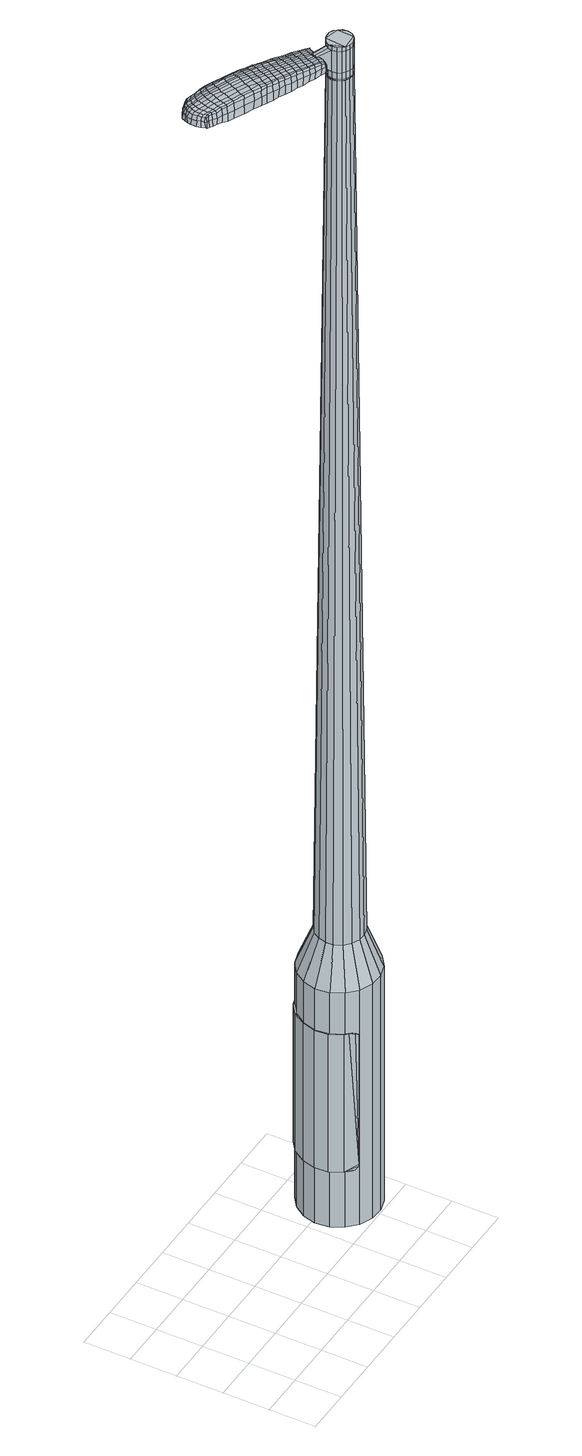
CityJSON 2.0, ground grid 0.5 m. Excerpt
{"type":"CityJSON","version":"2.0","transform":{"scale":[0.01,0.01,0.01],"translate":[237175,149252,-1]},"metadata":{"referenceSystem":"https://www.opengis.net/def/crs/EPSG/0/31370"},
"CityObjects":{
"object1":{"type":"GenericCityObject","attributes":{"cluster":265,"mean_distance_to_centroid":0.236,"new_centroid_x":237177.54,"new_centroid_y":149252.95,"mean_distance_to_camera":9.24,"H1":-8.3,"H2":-10.72,"Z_final":113.56,"cluster2":-1,"proj_x":237179.02,"proj_y":149249.56,"id_line":44030,"bearing_l":246.32,"distance":3.7,"orientation":"right","G_obj":156.32},"geometry":[{"type":"MultiSurface","lod":"2","boundaries":[[[0,1,2,3]],[[1,4,5,2]],[[4,6,7,5]],[[6,8,9,7]],[[8,10,11,9]],[[10,12,13,11]],[[12,14,15,13]],[[14,16,17,15]],[[16,18,19,17]],[[18,20,21,19]],[[20,22,23,21]],[[22,24,25,23]],[[24,26,27,25]],[[26,28,29,27]],[[28,30,31,29]],[[30,32,33,31]],[[32,34,35,33]],[[34,0,3,35]],[[36,37,38,39]],[[38,40,41,42]],[[41,43,42]],[[42,44,45,46]],[[45,47,46]],[[46,48,49,50]],[[49,51,50]],[[42,46,50,38]],[[50,52,39,38]],[[53,36,39]],[[2,5,7,35]],[[7,9,11,15]],[[11,13,15]],[[15,17,19,23]],[[19,21,23]],[[23,25,27,31]],[[27,29,31]],[[15,23,31,7]],[[31,33,35,7]],[[3,2,35]],[[1,0,54,55]],[[0,34,56,54]],[[34,32,57,56]],[[32,30,58,57]],[[30,28,59,58]],[[28,26,60,59]],[[26,24,61,60]],[[24,22,62,61]],[[22,20,63,62]],[[20,18,64,63]],[[18,16,65,64]],[[16,14,66,65]],[[14,12,67,66]],[[12,10,68,67]],[[10,8,69,68]],[[8,6,70,69]],[[6,4,71,70]],[[4,1,55,71]],[[55,54,72,73]],[[54,56,74,72]],[[56,57,75,74]],[[57,58,76,75]],[[58,59,77,76]],[[59,60,78,77]],[[60,61,79,78]],[[61,62,80,79]],[[62,63,81,80]],[[63,64,82,81]],[[64,65,83,82]],[[65,66,84,83]],[[66,67,85,84]],[[67,68,86,85]],[[68,69,87,86]],[[69,70,88,87]],[[70,71,89,88]],[[71,55,73,89]],[[90,91,92,73]],[[93,94,91,90]],[[75,95,94,93]],[[76,96,95,75]],[[97,98,96,76]],[[99,100,98,97]],[[101,102,100,99]],[[103,104,102,101]],[[105,106,104,103]],[[107,108,106,105]],[[109,110,108,107]],[[111,112,110,109]],[[113,114,112,111]],[[115,116,114,113]],[[117,118,116,115]],[[88,119,118,117]],[[120,121,119,88]],[[73,92,121,120]],[[122,123,124,125]],[[126,122,125,127]],[[128,126,127,129]],[[130,128,129,131]],[[132,130,131,133]],[[134,132,133,135]],[[136,134,135,137]],[[138,136,137,139]],[[140,138,139,141]],[[142,140,141,143]],[[144,142,143,145]],[[146,144,145,147]],[[148,146,147,149]],[[150,148,149,151]],[[152,150,151,153]],[[154,152,153,155]],[[72,90,73]],[[72,74,93,90]],[[74,75,93]],[[77,97,76]],[[77,78,99,97]],[[78,79,101,99]],[[79,80,103,101]],[[80,81,105,103]],[[81,82,107,105]],[[82,83,109,107]],[[83,84,111,109]],[[84,85,113,111]],[[85,86,115,113]],[[86,87,117,115]],[[87,88,117]],[[89,120,88]],[[89,73,120]],[[156,92,91]],[[157,121,92]],[[157,119,121]],[[158,118,119]],[[158,159,116,118]],[[159,160,114,116]],[[160,161,112,114]],[[161,162,110,112]],[[162,163,108,110]],[[163,164,106,108]],[[164,165,104,106]],[[165,166,102,104]],[[166,167,100,102]],[[167,168,98,100]],[[168,96,98]],[[169,94,95]],[[169,156,91,94]],[[39,52,154,170]],[[92,156,171,155]],[[53,39,170,123]],[[156,169,124,171]],[[36,53,123,122]],[[169,95,125,124]],[[37,36,122,126]],[[95,96,127,125]],[[38,37,126,128]],[[96,168,129,127]],[[40,38,128,130]],[[168,167,131,129]],[[41,40,130,132]],[[167,166,133,131]],[[43,41,132,134]],[[166,165,135,133]],[[42,43,134,136]],[[165,164,137,135]],[[44,42,136,138]],[[164,163,139,137]],[[45,44,138,140]],[[163,162,141,139]],[[47,45,140,142]],[[162,161,143,141]],[[46,47,142,144]],[[161,160,145,143]],[[48,46,144,146]],[[160,159,147,145]],[[49,48,146,148]],[[159,158,149,147]],[[51,49,148,150]],[[158,119,151,149]],[[50,51,150,152]],[[119,157,153,151]],[[52,50,152,154]],[[157,92,155,153]],[[154,155,172,173]],[[155,171,174,172]],[[171,124,175,174]],[[124,123,176,175]],[[123,170,177,176]],[[170,154,173,177]],[[178,179,180,181]],[[182,178,181,183]],[[178,182,184,185]],[[179,178,185,186]],[[187,188,189,190]],[[191,187,190,192]],[[187,191,193,194]],[[188,187,194,195]],[[196,197,198,199]],[[200,196,199,201]],[[196,200,202,203]],[[197,196,203,204]],[[205,206,207,208]],[[209,205,208,210]],[[205,209,211,212]],[[206,205,212,213]],[[214,215,216,217]],[[218,214,217,219]],[[214,218,220,221]],[[215,214,221,222]],[[223,224,225,226]],[[227,223,226,228]],[[223,227,229,230]],[[224,223,230,231]],[[232,233,234,235]],[[224,232,235,225]],[[232,224,231,236]],[[233,232,236,237]],[[238,239,240,241]],[[233,238,241,234]],[[238,233,237,242]],[[239,238,242,243]],[[244,182,183,245]],[[239,244,245,240]],[[244,239,243,246]],[[182,244,246,184]],[[247,248,249,250]],[[251,247,250,252]],[[247,251,253,254]],[[248,247,254,255]],[[256,257,258,259]],[[248,256,259,249]],[[256,248,255,260]],[[257,256,260,261]],[[262,263,264,265]],[[257,262,265,258]],[[262,257,261,266]],[[263,262,266,267]],[[268,269,270,271]],[[263,268,271,264]],[[268,263,267,272]],[[269,268,272,273]],[[274,179,186,275]],[[269,274,275,270]],[[274,269,273,276]],[[179,274,276,180]],[[277,278,279,280]],[[281,277,280,282]],[[277,281,283,284]],[[278,277,284,285]],[[286,287,288,289]],[[278,286,289,279]],[[286,278,285,290]],[[287,286,290,291]],[[292,293,294,295]],[[287,292,295,288]],[[292,287,291,296]],[[293,292,296,297]],[[298,191,192,299]],[[293,298,299,294]],[[298,293,297,300]],[[191,298,300,193]],[[301,302,303,304]],[[305,301,304,306]],[[301,305,307,308]],[[302,301,308,309]],[[310,311,312,313]],[[302,310,313,303]],[[310,302,309,314]],[[311,310,314,315]],[[316,317,318,319]],[[311,316,319,312]],[[316,311,315,320]],[[317,316,320,321]],[[322,323,324,325]],[[317,322,325,318]],[[322,317,321,326]],[[323,322,326,327]],[[328,188,195,329]],[[323,328,329,324]],[[328,323,327,330]],[[188,328,330,189]],[[331,217,216,332]],[[333,331,332,334]],[[331,333,335,336]],[[217,331,336,219]],[[337,333,334,338]],[[339,337,338,340]],[[337,339,341,342]],[[333,337,342,335]],[[343,339,340,344]],[[345,343,344,346]],[[343,345,347,348]],[[339,343,348,341]],[[349,345,346,350]],[[351,349,350,352]],[[349,351,353,354]],[[345,349,354,347]],[[355,351,352,356]],[[206,355,356,207]],[[355,206,213,357]],[[351,355,357,353]],[[358,359,204,203]],[[360,358,203,202]],[[358,360,361,362]],[[359,358,362,363]],[[364,365,363,362]],[[366,364,362,361]],[[364,366,367,368]],[[365,364,368,369]],[[370,371,369,368]],[[372,370,368,367]],[[370,372,373,374]],[[371,370,374,375]],[[376,377,375,374]],[[378,376,374,373]],[[376,378,211,209]],[[377,376,209,210]],[[379,380,381,382]],[[281,379,382,283]],[[379,281,282,383]],[[380,379,383,384]],[[385,200,201,386]],[[380,385,386,381]],[[385,380,384,387]],[[200,385,387,202]],[[388,389,390,391]],[[227,388,391,229]],[[388,227,228,392]],[[389,388,392,393]],[[394,395,396,397]],[[389,394,397,390]],[[394,389,393,398]],[[395,394,398,399]],[[400,197,204,401]],[[395,400,401,396]],[[400,395,399,402]],[[197,400,402,198]],[[403,404,405,406]],[[185,403,406,186]],[[403,185,184,407]],[[404,403,407,408]],[[409,410,411,412]],[[404,409,412,405]],[[409,404,408,413]],[[410,409,413,414]],[[415,208,207,416]],[[410,415,416,411]],[[415,410,414,417]],[[208,415,417,210]],[[418,419,420,421]],[[190,418,421,192]],[[418,190,189,422]],[[419,418,422,423]],[[424,212,211,425]],[[419,424,425,420]],[[424,419,423,426]],[[212,424,426,213]],[[427,428,429,430]],[[305,427,430,307]],[[427,305,306,431]],[[428,427,431,432]],[[433,218,219,434]],[[428,433,434,429]],[[433,428,432,435]],[[218,433,435,220]],[[436,437,438,439]],[[251,436,439,253]],[[436,251,252,440]],[[437,436,440,441]],[[442,443,444,445]],[[437,442,445,438]],[[442,437,441,446]],[[443,442,446,447]],[[448,215,222,449]],[[443,448,449,444]],[[448,443,447,450]],[[215,448,450,216]],[[451,452,441,440]],[[250,451,440,252]],[[451,250,249,453]],[[452,451,453,454]],[[455,456,447,446]],[[452,455,446,441]],[[455,452,454,457]],[[456,455,457,458]],[[459,332,216,450]],[[456,459,450,447]],[[459,456,458,460]],[[332,459,460,334]],[[461,462,463,464]],[[308,461,464,309]],[[461,308,307,430]],[[462,461,430,429]],[[465,336,335,466]],[[462,465,466,463]],[[465,462,429,434]],[[336,465,434,219]],[[467,468,454,453]],[[259,467,453,249]],[[467,259,258,469]],[[468,467,469,470]],[[471,472,458,457]],[[468,471,457,454]],[[471,468,470,473]],[[472,471,473,474]],[[475,338,334,460]],[[472,475,460,458]],[[475,472,474,476]],[[338,475,476,340]],[[477,478,479,480]],[[314,477,480,315]],[[477,314,309,464]],[[478,477,464,463]],[[481,342,341,482]],[[478,481,482,479]],[[481,478,463,466]],[[342,481,466,335]],[[483,484,470,469]],[[265,483,469,258]],[[483,265,264,485]],[[484,483,485,486]],[[487,488,474,473]],[[484,487,473,470]],[[487,484,486,489]],[[488,487,489,490]],[[491,344,340,476]],[[488,491,476,474]],[[491,488,490,492]],[[344,491,492,346]],[[493,494,495,496]],[[320,493,496,321]],[[493,320,315,480]],[[494,493,480,479]],[[497,348,347,498]],[[494,497,498,495]],[[497,494,479,482]],[[348,497,482,341]],[[499,500,486,485]],[[271,499,485,264]],[[499,271,270,501]],[[500,499,501,502]],[[503,504,490,489]],[[500,503,489,486]],[[503,500,502,505]],[[504,503,505,506]],[[507,350,346,492]],[[504,507,492,490]],[[507,504,506,508]],[[350,507,508,352]],[[509,510,511,512]],[[326,509,512,327]],[[509,326,321,496]],[[510,509,496,495]],[[513,354,353,514]],[[510,513,514,511]],[[513,510,495,498]],[[354,513,498,347]],[[515,516,502,501]],[[275,515,501,270]],[[515,275,186,406]],[[516,515,406,405]],[[517,518,506,505]],[[516,517,505,502]],[[517,516,405,412]],[[518,517,412,411]],[[519,356,352,508]],[[518,519,508,506]],[[519,518,411,416]],[[356,519,416,207]],[[520,521,423,422]],[[330,520,422,189]],[[520,330,327,512]],[[521,520,512,511]],[[522,357,213,426]],[[521,522,426,423]],[[522,521,511,514]],[[357,522,514,353]],[[523,524,384,383]],[[280,523,383,282]],[[523,280,279,525]],[[524,523,525,526]],[[527,360,202,387]],[[524,527,387,384]],[[527,524,526,528]],[[360,527,528,361]],[[529,530,531,532]],[[230,529,532,231]],[[529,230,229,391]],[[530,529,391,390]],[[533,534,535,536]],[[530,533,536,531]],[[533,530,390,397]],[[534,533,397,396]],[[537,359,363,538]],[[534,537,538,535]],[[537,534,396,401]],[[359,537,401,204]],[[539,540,526,525]],[[289,539,525,279]],[[539,289,288,541]],[[540,539,541,542]],[[543,366,361,528]],[[540,543,528,526]],[[543,540,542,544]],[[366,543,544,367]],[[545,546,547,548]],[[236,545,548,237]],[[545,236,231,532]],[[546,545,532,531]],[[549,550,551,552]],[[546,549,552,547]],[[549,546,531,536]],[[550,549,536,535]],[[553,365,369,554]],[[550,553,554,551]],[[553,550,535,538]],[[365,553,538,363]],[[555,556,542,541]],[[295,555,541,288]],[[555,295,294,557]],[[556,555,557,558]],[[559,372,367,544]],[[556,559,544,542]],[[559,556,558,560]],[[372,559,560,373]],[[561,562,563,564]],[[242,561,564,243]],[[561,242,237,548]],[[562,561,548,547]],[[565,566,567,568]],[[562,565,568,563]],[[565,562,547,552]],[[566,565,552,551]],[[569,371,375,570]],[[566,569,570,567]],[[569,566,551,554]],[[371,569,554,369]],[[571,572,558,557]],[[299,571,557,294]],[[571,299,192,421]],[[572,571,421,420]],[[573,378,373,560]],[[572,573,560,558]],[[573,572,420,425]],[[378,573,425,211]],[[574,575,408,407]],[[246,574,407,184]],[[574,246,243,564]],[[575,574,564,563]],[[576,577,414,413]],[[575,576,413,408]],[[576,575,563,568]],[[577,576,568,567]],[[578,377,210,417]],[[577,578,417,414]],[[578,577,567,570]],[[377,578,570,375]],[[579,580,581,582]],[[582,581,583,584]],[[585,583,581,586]],[[586,581,580,587]],[[588,589,590,591]],[[591,590,592,593]],[[594,592,590,595]],[[595,590,589,596]],[[597,598,599,600]],[[600,599,601,602]],[[603,601,599,604]],[[604,599,598,605]],[[606,607,608,609]],[[609,608,610,611]],[[612,610,608,613]],[[613,608,607,614]],[[615,616,617,618]],[[618,617,619,620]],[[621,619,617,622]],[[622,617,616,623]],[[624,625,626,627]],[[627,626,628,629]],[[630,628,626,631]],[[631,626,625,632]],[[633,634,635,636]],[[636,635,625,624]],[[632,625,635,637]],[[637,635,634,638]],[[639,640,641,642]],[[642,641,634,633]],[[638,634,641,643]],[[643,641,640,644]],[[584,583,645,646]],[[646,645,640,639]],[[644,640,645,647]],[[647,645,583,585]],[[648,649,650,651]],[[651,650,652,653]],[[654,652,650,655]],[[655,650,649,656]],[[657,658,659,660]],[[660,659,649,648]],[[656,649,659,661]],[[661,659,658,662]],[[663,664,665,666]],[[666,665,658,657]],[[662,658,665,667]],[[667,665,664,668]],[[669,670,671,672]],[[672,671,664,663]],[[668,664,671,673]],[[673,671,670,674]],[[587,580,675,676]],[[676,675,670,669]],[[674,670,675,677]],[[677,675,580,579]],[[678,679,680,681]],[[681,680,682,683]],[[684,682,680,685]],[[685,680,679,686]],[[687,688,689,690]],[[690,689,679,678]],[[686,679,689,691]],[[691,689,688,692]],[[693,694,695,696]],[[696,695,688,687]],[[692,688,695,697]],[[697,695,694,698]],[[593,592,699,700]],[[700,699,694,693]],[[698,694,699,701]],[[701,699,592,594]],[[702,703,704,705]],[[705,704,706,707]],[[708,706,704,709]],[[709,704,703,710]],[[711,712,713,714]],[[714,713,703,702]],[[710,703,713,715]],[[715,713,712,716]],[[717,718,719,720]],[[720,719,712,711]],[[716,712,719,721]],[[721,719,718,722]],[[723,724,725,726]],[[726,725,718,717]],[[722,718,725,727]],[[727,725,724,728]],[[596,589,729,730]],[[730,729,724,723]],[[728,724,729,731]],[[731,729,589,588]],[[615,618,732,733]],[[733,732,734,735]],[[736,734,732,737]],[[737,732,618,620]],[[735,734,738,739]],[[739,738,740,741]],[[742,740,738,743]],[[743,738,734,736]],[[741,740,744,745]],[[745,744,746,747]],[[748,746,744,749]],[[749,744,740,742]],[[747,746,750,751]],[[751,750,752,753]],[[754,752,750,755]],[[755,750,746,748]],[[753,752,756,757]],[[757,756,607,606]],[[614,607,756,758]],[[758,756,752,754]],[[605,759,760,604]],[[604,760,761,603]],[[762,761,760,763]],[[763,760,759,764]],[[764,765,766,763]],[[763,766,767,762]],[[768,767,766,769]],[[769,766,765,770]],[[770,771,772,769]],[[769,772,773,768]],[[774,773,772,775]],[[775,772,771,776]],[[776,777,778,775]],[[775,778,779,774]],[[612,779,778,610]],[[610,778,777,611]],[[780,781,782,783]],[[783,782,682,684]],[[683,682,782,784]],[[784,782,781,785]],[[602,601,786,787]],[[787,786,781,780]],[[785,781,786,788]],[[788,786,601,603]],[[789,790,791,792]],[[792,791,628,630]],[[629,628,791,793]],[[793,791,790,794]],[[795,796,797,798]],[[798,797,790,789]],[[794,790,797,799]],[[799,797,796,800]],[[605,598,801,802]],[[802,801,796,795]],[[800,796,801,803]],[[803,801,598,597]],[[804,805,806,807]],[[807,806,586,587]],[[585,586,806,808]],[[808,806,805,809]],[[810,811,812,813]],[[813,812,805,804]],[[809,805,812,814]],[[814,812,811,815]],[[606,609,816,817]],[[817,816,811,810]],[[815,811,816,818]],[[818,816,609,611]],[[819,820,821,822]],[[822,821,591,593]],[[588,591,821,823]],[[823,821,820,824]],[[612,613,825,826]],[[826,825,820,819]],[[824,820,825,827]],[[827,825,613,614]],[[828,829,830,831]],[[831,830,706,708]],[[707,706,830,832]],[[832,830,829,833]],[[620,619,834,835]],[[835,834,829,828]],[[833,829,834,836]],[[836,834,619,621]],[[837,838,839,840]],[[840,839,652,654]],[[653,652,839,841]],[[841,839,838,842]],[[843,844,845,846]],[[846,845,838,837]],[[842,838,845,847]],[[847,845,844,848]],[[623,616,849,850]],[[850,849,844,843]],[[848,844,849,851]],[[851,849,616,615]],[[842,852,853,841]],[[841,853,651,653]],[[648,651,853,854]],[[854,853,852,855]],[[848,856,857,847]],[[847,857,852,842]],[[855,852,857,858]],[[858,857,856,859]],[[615,733,860,851]],[[851,860,856,848]],[[859,856,860,861]],[[861,860,733,735]],[[862,863,864,865]],[[865,864,709,710]],[[708,709,864,831]],[[831,864,863,828]],[[736,737,866,867]],[[867,866,863,862]],[[828,863,866,835]],[[835,866,737,620]],[[855,868,869,854]],[[854,869,660,648]],[[657,660,869,870]],[[869,868,870]],[[859,871,872,858]],[[858,872,868,855]],[[870,868,872,873]],[[873,872,871,874]],[[735,739,875,861]],[[861,875,871,859]],[[874,871,875,876]],[[876,875,739,741]],[[877,878,879,880]],[[880,879,715,716]],[[710,715,879,865]],[[865,879,878,862]],[[742,743,881,882]],[[882,881,878,877]],[[862,878,881,867]],[[867,881,743,736]],[[883,884,870]],[[870,884,666,657]],[[663,666,884,885]],[[885,884,883,886]],[[874,887,888,873]],[[873,888,883,870]],[[886,883,888,889]],[[889,888,887,890]],[[741,745,891,876]],[[876,891,887,874]],[[890,887,891,892]],[[892,891,745,747]],[[893,894,895,896]],[[896,895,721,722]],[[716,721,895,880]],[[880,895,894,877]],[[748,749,897,898]],[[898,897,894,893]],[[877,894,897,882]],[[882,897,749,742]],[[886,899,900,885]],[[885,900,672,663]],[[669,672,900,901]],[[901,900,899,902]],[[890,903,904,889]],[[889,904,899,886]],[[902,899,904,905]],[[905,904,903,906]],[[747,751,907,892]],[[892,907,903,890]],[[906,903,907,908]],[[908,907,751,753]],[[909,910,911,912]],[[912,911,727,728]],[[722,727,911,896]],[[896,911,910,893]],[[754,755,913,914]],[[914,913,910,909]],[[893,910,913,898]],[[898,913,755,748]],[[902,915,916,901]],[[901,916,676,669]],[[587,676,916,807]],[[807,916,915,804]],[[906,917,918,905]],[[905,918,915,902]],[[804,915,918,813]],[[813,918,917,810]],[[753,757,919,908]],[[908,919,917,906]],[[810,917,919,817]],[[817,919,757,606]],[[824,920,921,823]],[[823,921,731,588]],[[728,731,921,912]],[[912,921,920,909]],[[614,758,922,827]],[[827,922,920,824]],[[909,920,922,914]],[[914,922,758,754]],[[785,923,924,784]],[[784,924,681,683]],[[678,681,924,925]],[[925,924,923,926]],[[603,761,927,788]],[[788,927,923,785]],[[926,923,927,928]],[[928,927,761,762]],[[929,930,931,932]],[[932,931,631,632]],[[630,631,931,792]],[[792,931,930,789]],[[933,934,935,936]],[[936,935,930,929]],[[789,930,935,798]],[[798,935,934,795]],[[764,759,937,938]],[[938,937,934,933]],[[795,934,937,802]],[[802,937,759,605]],[[926,939,940,925]],[[925,940,690,678]],[[687,690,940,941]],[[941,940,939,942]],[[762,767,943,928]],[[928,943,939,926]],[[942,939,943,944]],[[944,943,767,768]],[[945,946,947,948]],[[948,947,637,638]],[[632,637,947,932]],[[932,947,946,929]],[[949,950,951,952]],[[952,951,946,945]],[[929,946,951,936]],[[936,951,950,933]],[[770,765,953,954]],[[954,953,950,949]],[[933,950,953,938]],[[938,953,765,764]],[[942,955,956,941]],[[941,956,696,687]],[[693,696,956,957]],[[957,956,955,958]],[[768,773,959,944]],[[944,959,955,942]],[[958,955,959,960]],[[960,959,773,774]],[[961,962,963,964]],[[964,963,643,644]],[[638,643,963,948]],[[948,963,962,945]],[[965,966,967,968]],[[968,967,962,961]],[[945,962,967,952]],[[952,967,966,949]],[[776,771,969,970]],[[970,969,966,965]],[[949,966,969,954]],[[954,969,771,770]],[[958,971,972,957]],[[957,972,700,693]],[[593,700,972,822]],[[822,972,971,819]],[[774,779,973,960]],[[960,973,971,958]],[[819,971,973,826]],[[826,973,779,612]],[[809,974,975,808]],[[808,975,647,585]],[[644,647,975,964]],[[964,975,974,961]],[[815,976,977,814]],[[814,977,974,809]],[[961,974,977,968]],[[968,977,976,965]],[[611,777,978,818]],[[818,978,976,815]],[[965,976,978,970]],[[970,978,777,776]],[[579,582,181,180]],[[582,584,183,181]],[[594,595,194,193]],[[595,596,195,194]],[[597,600,199,198]],[[600,602,201,199]],[[621,622,221,220]],[[622,623,222,221]],[[624,627,226,225]],[[627,629,228,226]],[[633,636,235,234]],[[636,624,225,235]],[[639,642,241,240]],[[642,633,234,241]],[[584,646,245,183]],[[646,639,240,245]],[[654,655,254,253]],[[655,656,255,254]],[[656,661,260,255]],[[661,662,261,260]],[[662,667,266,261]],[[667,668,267,266]],[[668,673,272,267]],[[673,674,273,272]],[[674,677,276,273]],[[677,579,180,276]],[[684,685,284,283]],[[685,686,285,284]],[[686,691,290,285]],[[691,692,291,290]],[[692,697,296,291]],[[697,698,297,296]],[[698,701,300,297]],[[701,594,193,300]],[[702,705,304,303]],[[705,707,306,304]],[[711,714,313,312]],[[714,702,303,313]],[[717,720,319,318]],[[720,711,312,319]],[[723,726,325,324]],[[726,717,318,325]],[[596,730,329,195]],[[730,723,324,329]],[[780,783,382,381]],[[783,684,283,382]],[[602,787,386,201]],[[787,780,381,386]],[[629,793,392,228]],[[793,794,393,392]],[[794,799,398,393]],[[799,800,399,398]],[[800,803,402,399]],[[803,597,198,402]],[[707,832,431,306]],[[832,833,432,431]],[[833,836,435,432]],[[836,621,220,435]],[[837,840,439,438]],[[840,654,253,439]],[[843,846,445,444]],[[846,837,438,445]],[[623,850,449,222]],[[850,843,444,449]],[[979,980,981,982]],[[983,984,982,981]],[[985,986,987,988]],[[989,990,991,992]],[[980,993,994,981]],[[995,983,981,994]],[[996,985,988,997]],[[998,999,990,989]],[[993,1000,1001,994]],[[1001,1002,995,994]],[[1003,996,997,1004]],[[1005,999,998,1006]],[[1000,1007,1008,1001]],[[1008,1009,1002,1001]],[[1010,1003,1004,1011]],[[1012,1005,1006,1013]],[[1014,1015,1016,1017]],[[1018,1019,1015,1014]],[[1018,1020,1021,1019]],[[1020,1022,1023,1021]],[[1024,1025,1026,1027]],[[1028,1029,1025,1024]],[[1030,1031,1029,1028]],[[1032,1033,1031,1030]],[[1027,1016,1015,1024]],[[1024,1015,1019,1028]],[[1019,1021,1030,1028]],[[1021,1023,1032,1030]],[[988,987,984,983]],[[997,988,983,995]],[[1002,1004,997,995]],[[1009,1011,1004,1002]],[[989,992,986,985]],[[998,989,985,996]],[[1006,998,996,1003]],[[1013,1006,1003,1010]],[[990,1014,1017,991]],[[999,1018,1014,990]],[[1020,1018,999,1005]],[[1022,1020,1005,1012]],[[1034,1035,1036,1037]],[[1036,1038,1039,1040]],[[1036,1040,1041,1042]],[[1036,1042,1037]],[[1043,1034,1037,1044]],[[1045,1044,1037,1046]],[[1047,1046,1037]],[[1048,1036,1035,1049]],[[1050,1048,1049,1051]],[[1052,1050,1051,1053]],[[1054,1052,1053,1055]],[[1056,1054,1055,1057]],[[1057,1058,1059,1060]],[[1057,1060,1061,1062]],[[1057,1062,1063,1064]],[[1063,1065,1066,1067]],[[1063,1067,1068,1069]],[[1063,1069,1064]],[[1057,1064,1056]],[[1070,1071,1035,1034]],[[1072,1073,1038,1036]],[[1074,1075,1047,1037]],[[1071,1076,1049,1035]],[[1077,1072,1036,1048]],[[1076,1078,1051,1049]],[[1079,1077,1048,1050]],[[1078,1080,1053,1051]],[[1081,1079,1050,1052]],[[1080,1082,1055,1053]],[[1083,1081,1052,1054]],[[1082,1084,1057,1055]],[[1085,1083,1054,1056]],[[1084,1086,1058,1057]],[[1087,1088,1065,1063]],[[1089,1085,1056,1064]],[[1059,1058,1086,1090]],[[1060,1059,1090,1091]],[[1061,1060,1091,1092]],[[1062,1061,1092,1093]],[[1063,1062,1093,1087]],[[1094,1070,1034,1043]],[[1095,1094,1043,1044]],[[1096,1095,1044,1045]],[[1097,1096,1045,1046]],[[1075,1097,1046,1047]],[[1039,1038,1073,1098]],[[1066,1065,1088,1099]],[[1040,1039,1098,1100]],[[1041,1040,1100,1101]],[[1042,1041,1101,1102]],[[1037,1042,1102,1074]],[[1067,1066,1099,1103]],[[1068,1067,1103,1104]],[[1069,1068,1104,1105]],[[1064,1069,1105,1089]]]}]}
},
"vertices":[
[213,111,384],[221,123,384],[221,123,96],[213,111,96],[233,132,384],[233,132,96],[247,136,384],[247,136,96],[262,135,384],[262,135,96],[275,129,384],[275,129,96],[286,119,384],[286,119,96],[292,106,384],[292,106,96],[294,91,384],[294,91,96],[290,77,384],[290,77,96],[282,65,384],[282,65,96],[270,56,384],[270,56,96],[256,52,384],[256,52,96],[242,53,384],[242,53,96],[228,59,384],[228,59,96],[218,69,384],[218,69,96],[211,82,384],[211,82,96],[209,97,384],[209,97,96],[239,90,1524],[241,86,1524],[244,83,1524],[239,99,1524],[248,81,1524],[253,80,1524],[261,84,1524],[258,82,1524],[264,88,1524],[265,93,1524],[262,102,1524],[265,98,1524],[259,105,1524],[255,107,1524],[246,106,1524],[250,107,1524],[242,103,1524],[238,95,1524],[229,104,429],[233,111,429],[227,95,429],[227,87,429],[231,79,429],[238,73,429],[246,69,429],[254,69,429],[263,71,429],[270,76,429],[275,84,429],[277,92,429],[276,101,429],[272,109,429],[266,115,429],[258,118,429],[249,119,429],[240,116,429],[239,99,1483],[242,103,1483],[238,95,1483],[239,90,1483],[241,86,1483],[244,83,1483],[248,81,1483],[253,80,1483],[258,82,1483],[261,84,1483],[264,88,1483],[265,93,1483],[265,98,1483],[262,102,1483],[259,105,1483],[255,107,1483],[250,107,1483],[246,106,1483],[240,99,1483],[240,99,1485],[242,103,1485],[239,95,1483],[239,95,1485],[239,90,1485],[241,86,1485],[245,83,1483],[245,83,1485],[249,81,1483],[249,81,1485],[253,81,1483],[253,81,1485],[257,82,1483],[257,82,1485],[261,85,1483],[261,85,1485],[263,89,1483],[263,89,1485],[264,93,1483],[264,93,1485],[264,97,1483],[264,97,1485],[262,101,1483],[262,101,1485],[259,104,1483],[259,104,1485],[255,106,1483],[255,106,1485],[250,107,1485],[246,105,1483],[246,105,1485],[239,90,1519],[238,95,1519],[238,95,1493],[239,90,1493],[241,86,1519],[241,86,1493],[244,83,1519],[244,83,1493],[248,81,1519],[248,81,1493],[253,80,1519],[253,80,1493],[258,82,1519],[258,82,1493],[261,84,1519],[261,84,1493],[264,88,1519],[264,88,1493],[265,93,1519],[265,93,1493],[265,98,1519],[265,98,1493],[262,102,1519],[262,102,1493],[259,105,1519],[259,105,1493],[255,107,1519],[255,107,1493],[250,107,1519],[250,107,1493],[246,106,1519],[246,106,1493],[242,103,1519],[242,103,1493],[239,99,1485],[246,106,1485],[255,107,1485],[259,105,1485],[262,102,1485],[265,98,1485],[265,93,1485],[264,88,1485],[261,84,1485],[258,82,1485],[253,80,1485],[248,81,1485],[244,83,1485],[238,95,1485],[239,99,1519],[239,99,1493],[224,110,1513],[224,110,1518],[222,107,1513],[221,104,1513],[221,104,1518],[222,107,1518],[162,154,1519],[169,151,1518],[168,153,1509],[162,156,1510],[154,158,1519],[154,160,1510],[155,156,1526],[162,153,1525],[169,149,1525],[147,119,1519],[153,117,1518],[155,118,1525],[148,120,1525],[139,122,1519],[140,123,1526],[137,122,1510],[145,118,1510],[151,116,1509],[86,165,1519],[88,168,1519],[87,168,1513],[86,165,1513],[86,161,1519],[85,161,1513],[87,160,1524],[88,164,1524],[89,167,1524],[154,135,1530],[161,132,1529],[162,135,1529],[156,138,1530],[146,139,1531],[147,142,1531],[144,135,1530],[153,132,1530],[160,129,1529],[228,103,1512],[229,105,1512],[228,106,1517],[227,103,1517],[227,100,1512],[226,101,1517],[226,100,1506],[227,103,1506],[229,106,1506],[107,177,1519],[111,176,1519],[110,178,1512],[107,178,1512],[105,177,1518],[105,179,1512],[105,176,1522],[107,176,1523],[110,175,1524],[115,175,1519],[121,173,1519],[120,174,1512],[115,176,1512],[115,173,1524],[121,171,1525],[126,171,1519],[133,168,1519],[133,169,1511],[126,172,1511],[126,169,1526],[133,166,1526],[144,163,1519],[143,165,1510],[144,161,1526],[228,121,1513],[221,124,1513],[222,123,1518],[228,120,1517],[233,118,1512],[232,118,1516],[233,119,1506],[228,122,1507],[221,126,1507],[215,128,1514],[208,131,1515],[208,130,1520],[215,126,1519],[214,129,1507],[208,133,1507],[201,135,1515],[195,138,1516],[195,136,1522],[202,133,1521],[201,136,1508],[194,140,1508],[188,141,1517],[182,145,1517],[182,143,1524],[188,140,1523],[188,143,1508],[181,147,1509],[175,148,1518],[175,146,1524],[174,150,1509],[92,145,1519],[95,143,1519],[96,144,1524],[93,146,1523],[90,146,1518],[91,147,1522],[89,145,1512],[91,144,1512],[94,142,1512],[99,140,1519],[105,138,1519],[106,139,1525],[100,141,1524],[98,140,1512],[103,137,1512],[110,135,1519],[117,132,1519],[118,133,1526],[111,136,1526],[108,134,1511],[115,131,1511],[128,127,1519],[129,128,1526],[126,126,1510],[216,93,1513],[209,96,1513],[207,95,1507],[214,93,1507],[221,92,1512],[220,91,1506],[221,93,1516],[217,94,1517],[210,97,1518],[202,98,1514],[195,101,1515],[193,100,1507],[200,98,1507],[203,99,1519],[196,102,1520],[188,104,1515],[181,106,1516],[179,105,1508],[186,103,1508],[189,105,1521],[182,107,1522],[174,109,1517],[167,111,1517],[165,111,1509],[172,108,1508],[175,110,1523],[168,112,1524],[160,114,1518],[158,113,1509],[161,115,1524],[222,105,1519],[223,108,1519],[215,108,1520],[216,111,1520],[214,106,1520],[221,103,1519],[209,111,1522],[210,114,1522],[202,114,1523],[203,117,1523],[200,112,1523],[207,109,1521],[195,117,1524],[196,120,1524],[188,120,1525],[189,123,1525],[187,117,1525],[194,114,1524],[181,123,1526],[183,126,1526],[175,126,1527],[176,129,1527],[173,123,1527],[180,120,1526],[168,129,1528],[169,132,1528],[166,126,1528],[91,163,1527],[92,166,1527],[90,159,1526],[94,157,1527],[95,161,1528],[96,164,1528],[101,158,1529],[102,162,1529],[100,154,1528],[106,151,1530],[107,155,1530],[109,159,1530],[114,153,1531],[115,156,1531],[113,149,1530],[121,145,1531],[122,149,1531],[124,152,1531],[134,144,1531],[136,147,1531],[133,140,1531],[89,148,1518],[88,151,1519],[86,150,1513],[88,147,1513],[90,148,1523],[89,151,1523],[86,155,1519],[85,155,1513],[88,155,1524],[103,177,1518],[100,177,1518],[101,176,1523],[104,176,1523],[102,179,1513],[100,178,1513],[97,175,1519],[93,174,1519],[94,173,1524],[98,174,1523],[96,176,1513],[92,174,1513],[90,171,1519],[92,170,1524],[89,172,1513],[162,151,1528],[161,149,1528],[168,146,1528],[168,148,1527],[154,155,1528],[153,153,1529],[160,147,1529],[158,144,1530],[165,141,1529],[166,144,1528],[152,151,1529],[150,148,1530],[157,141,1530],[164,138,1529],[149,145,1531],[149,121,1528],[150,124,1529],[141,127,1529],[141,125,1528],[156,119,1527],[156,121,1528],[151,127,1529],[143,131,1530],[158,125,1528],[223,92,1512],[224,94,1512],[223,95,1517],[222,93,1517],[222,91,1506],[223,93,1506],[226,97,1512],[225,97,1517],[225,97,1506],[234,116,1512],[234,115,1512],[233,116,1506],[234,117,1506],[233,116,1517],[232,115,1517],[233,113,1512],[232,110,1512],[231,111,1506],[232,113,1506],[231,113,1517],[230,110,1517],[230,108,1512],[230,108,1506],[229,108,1517],[228,118,1519],[227,117,1519],[221,122,1520],[221,120,1520],[226,115,1519],[225,112,1519],[220,118,1520],[219,116,1520],[224,110,1519],[218,113,1520],[217,95,1519],[218,97,1519],[211,99,1520],[211,98,1520],[220,100,1519],[213,102,1520],[215,125,1521],[214,123,1521],[208,128,1522],[207,127,1522],[213,121,1521],[212,119,1521],[206,125,1522],[205,122,1523],[211,116,1522],[204,119,1523],[204,100,1521],[204,102,1521],[197,105,1522],[197,103,1522],[206,105,1521],[199,108,1522],[201,132,1523],[200,130,1523],[195,135,1524],[194,133,1524],[199,128,1523],[198,125,1524],[193,131,1525],[192,128,1525],[197,123,1524],[190,126,1525],[190,106,1523],[191,108,1523],[184,110,1524],[183,108,1524],[192,111,1524],[185,114,1525],[188,138,1525],[187,137,1525],[181,141,1526],[181,140,1526],[186,134,1526],[185,131,1526],[180,137,1527],[178,135,1527],[184,129,1526],[177,132,1527],[176,111,1525],[177,113,1525],[170,116,1526],[169,114,1526],[178,116,1526],[171,119,1527],[175,145,1527],[174,143,1527],[173,141,1527],[172,138,1528],[170,135,1528],[162,116,1527],[163,118,1527],[165,122,1528],[93,147,1525],[91,150,1525],[96,145,1526],[95,148,1526],[90,154,1526],[94,152,1527],[106,175,1525],[103,175,1525],[107,173,1526],[109,174,1525],[100,173,1525],[97,172,1526],[101,170,1527],[104,172,1526],[94,169,1526],[98,167,1527],[100,143,1526],[100,145,1527],[106,140,1527],[105,143,1528],[99,150,1528],[106,147,1529],[114,172,1526],[112,171,1527],[118,169,1528],[119,170,1527],[109,170,1527],[106,168,1528],[113,165,1529],[115,167,1528],[104,165,1528],[111,162,1530],[111,137,1528],[111,140,1529],[119,134,1528],[119,136,1529],[112,144,1529],[120,140,1530],[125,168,1528],[124,167,1528],[131,163,1529],[133,165,1528],[122,165,1529],[119,162,1530],[127,158,1530],[129,161,1530],[117,159,1530],[126,155,1531],[130,129,1529],[130,132,1529],[131,136,1530],[143,160,1528],[142,158,1529],[141,156,1530],[139,153,1530],[137,150,1531],[167,151,1509],[168,149,1518],[161,153,1518],[161,155,1509],[154,156,1519],[153,158,1510],[154,155,1525],[162,151,1525],[168,148,1525],[155,119,1525],[154,118,1518],[147,121,1518],[149,122,1525],[139,124,1519],[141,125,1525],[137,123,1510],[145,120,1509],[152,118,1509],[89,167,1513],[90,167,1519],[89,164,1519],[88,164,1513],[88,160,1519],[87,161,1513],[89,160,1524],[90,163,1524],[91,166,1524],[162,135,1528],[161,132,1528],[154,135,1529],[155,138,1529],[146,139,1529],[147,142,1529],[144,135,1529],[153,132,1529],[159,129,1528],[226,106,1516],[227,106,1512],[226,104,1512],[225,104,1516],[225,101,1512],[224,102,1516],[224,101,1506],[225,104,1506],[227,107,1506],[110,176,1512],[110,174,1519],[107,175,1518],[107,177,1512],[105,175,1518],[105,177,1512],[105,174,1522],[107,174,1523],[110,173,1523],[119,173,1512],[120,171,1519],[115,173,1519],[114,174,1512],[115,171,1524],[120,169,1525],[132,168,1511],[133,166,1519],[125,169,1519],[125,171,1511],[125,167,1525],[133,164,1526],[143,161,1519],[142,163,1510],[143,159,1526],[221,121,1518],[220,123,1513],[227,119,1513],[227,118,1517],[231,117,1512],[230,116,1515],[231,118,1506],[227,121,1506],[220,124,1507],[207,128,1520],[207,130,1514],[214,126,1514],[214,125,1519],[213,128,1507],[207,131,1507],[194,135,1522],[194,136,1516],[200,133,1515],[201,131,1521],[200,135,1508],[193,138,1508],[181,141,1523],[181,143,1517],[187,140,1516],[187,138,1522],[187,142,1508],[180,145,1508],[174,146,1517],[174,145,1524],[174,148,1509],[97,145,1523],[96,144,1519],[94,146,1518],[94,147,1523],[92,147,1518],[93,148,1522],[91,147,1512],[92,145,1512],[95,144,1512],[107,140,1525],[105,139,1519],[100,142,1519],[101,143,1524],[99,141,1512],[104,139,1512],[119,134,1526],[118,133,1519],[111,137,1519],[112,138,1525],[109,136,1511],[116,133,1511],[128,129,1519],[130,130,1526],[127,128,1510],[208,97,1507],[209,98,1513],[216,95,1513],[215,95,1506],[221,94,1512],[220,93,1506],[221,95,1515],[217,96,1517],[210,98,1518],[194,102,1507],[195,103,1514],[202,100,1514],[201,100,1507],[203,101,1519],[196,104,1520],[180,107,1508],[181,108,1516],[188,106,1515],[187,105,1508],[189,106,1521],[182,109,1522],[166,112,1508],[167,113,1517],[174,111,1516],[173,110,1508],[176,112,1522],[169,114,1523],[161,116,1517],[159,115,1509],[162,117,1524],[221,106,1518],[222,108,1518],[215,109,1519],[216,111,1519],[214,106,1519],[220,103,1518],[208,112,1520],[209,114,1520],[201,115,1521],[202,117,1521],[200,112,1521],[207,109,1520],[194,118,1523],[196,120,1523],[188,121,1524],[189,123,1524],[186,118,1524],[193,115,1523],[181,124,1525],[182,126,1525],[174,126,1526],[175,129,1526],[173,123,1526],[180,121,1525],[167,129,1527],[169,132,1527],[166,126,1527],[93,165,1526],[92,162,1526],[91,159,1525],[95,157,1526],[95,161,1526],[97,164,1526],[103,161,1528],[101,158,1528],[100,155,1527],[107,152,1528],[108,155,1529],[109,159,1529],[116,156,1530],[114,153,1530],[113,149,1529],[121,145,1530],[122,149,1530],[124,152,1530],[135,147,1530],[134,144,1530],[133,140,1530],[89,151,1513],[90,151,1518],[91,149,1518],[90,148,1512],[92,149,1523],[91,151,1523],[89,156,1519],[88,155,1513],[90,155,1523],[102,174,1523],[101,175,1518],[103,175,1518],[104,174,1523],[103,177,1512],[100,176,1512],[96,171,1523],[94,172,1519],[98,174,1519],[99,173,1523],[97,174,1513],[94,172,1513],[92,170,1519],[93,169,1524],[91,170,1513],[167,146,1527],[161,149,1527],[161,150,1527],[168,147,1526],[154,154,1527],[153,153,1528],[164,141,1528],[158,144,1528],[159,147,1528],[166,143,1527],[151,150,1528],[150,148,1529],[157,141,1529],[163,138,1528],[148,145,1529],[142,128,1528],[150,124,1527],[149,123,1527],[141,126,1527],[156,120,1526],[156,122,1527],[151,128,1528],[143,131,1528],[158,125,1527],[221,95,1516],[222,95,1512],[222,93,1512],[221,94,1516],[221,93,1506],[221,94,1506],[223,98,1512],[223,98,1516],[222,97,1506],[231,117,1506],[231,116,1512],[232,116,1512],[232,117,1506],[231,116,1516],[230,115,1516],[229,112,1506],[229,111,1512],[231,113,1512],[230,114,1506],[230,113,1516],[228,111,1516],[228,109,1512],[228,109,1506],[227,109,1516],[226,117,1518],[227,118,1518],[220,121,1519],[220,120,1519],[224,113,1518],[225,115,1518],[219,118,1519],[218,116,1519],[223,111,1518],[217,113,1519],[211,100,1519],[217,97,1518],[217,96,1518],[211,99,1519],[219,100,1518],[212,103,1519],[213,123,1520],[214,124,1520],[207,127,1521],[211,119,1520],[212,121,1520],[206,125,1521],[204,122,1521],[210,117,1520],[203,120,1521],[197,105,1521],[204,103,1520],[204,102,1520],[197,104,1521],[205,106,1520],[198,109,1521],[200,130,1522],[200,131,1522],[194,134,1523],[193,133,1523],[198,125,1522],[199,128,1522],[192,131,1523],[191,128,1524],[197,123,1523],[190,126,1524],[183,111,1523],[190,108,1522],[190,107,1522],[183,110,1523],[192,111,1522],[185,114,1523],[187,136,1524],[187,137,1524],[181,140,1525],[180,140,1525],[184,131,1525],[186,134,1524],[179,137,1525],[178,135,1526],[183,129,1525],[176,132,1526],[170,116,1525],[176,114,1524],[176,112,1524],[169,115,1525],[178,117,1524],[171,120,1525],[173,143,1526],[174,144,1526],[171,138,1527],[172,140,1526],[170,135,1527],[163,119,1526],[162,118,1526],[164,122,1526],[93,150,1524],[94,148,1524],[97,146,1525],[96,148,1525],[92,154,1525],[95,153,1525],[107,172,1525],[104,173,1524],[106,173,1524],[109,172,1525],[101,169,1526],[98,170,1525],[101,172,1524],[104,171,1525],[95,168,1525],[99,167,1526],[101,146,1526],[101,144,1526],[107,141,1526],[106,143,1527],[100,150,1526],[106,147,1527],[118,168,1527],[112,170,1526],[114,171,1526],[119,169,1526],[113,164,1528],[107,167,1527],[109,169,1526],[115,166,1527],[105,164,1527],[111,162,1528],[112,140,1527],[112,139,1527],[119,135,1527],[119,137,1528],[112,144,1528],[120,141,1529],[131,162,1528],[124,166,1527],[125,166,1527],[132,163,1527],[127,158,1529],[119,161,1529],[122,164,1528],[129,160,1528],[117,159,1529],[125,155,1530],[130,132,1528],[130,131,1528],[131,136,1529],[142,158,1528],[143,159,1528],[139,153,1529],[140,155,1529],[137,150,1530],[231,118,1508],[229,112,1508],[199,126,1509],[203,133,1509],[180,135,1510],[183,143,1510],[144,152,1512],[148,160,1512],[164,153,1511],[160,144,1511],[127,159,1513],[115,164,1514],[119,172,1514],[131,167,1513],[226,105,1508],[196,118,1509],[176,127,1510],[140,143,1512],[157,136,1511],[124,150,1513],[111,156,1514],[223,99,1508],[193,111,1509],[173,119,1510],[136,134,1512],[153,127,1511],[108,148,1514],[120,142,1513],[221,93,1508],[190,104,1509],[170,111,1510],[133,126,1512],[149,119,1511],[104,139,1514],[116,133,1513],[102,169,1514],[98,169,1514],[100,176,1514],[106,176,1514],[99,161,1514],[95,163,1514],[96,153,1514],[92,156,1514],[92,146,1514],[89,150,1514],[92,169,1515],[88,167,1515],[88,168,1515],[94,173,1515],[90,165,1515],[88,166,1515],[89,161,1515],[87,165,1515],[87,157,1515],[87,164,1515],[219,66,334],[216,69,334],[216,69,165],[226,59,171],[219,66,165],[221,63,165],[223,61,166],[225,60,167],[226,59,169],[221,63,334],[223,61,333],[225,60,332],[226,59,331],[226,59,328],[209,82,165],[209,82,334],[208,97,165],[208,97,334],[212,111,165],[212,111,334],[220,124,165],[220,124,334],[232,133,165],[232,133,334],[236,134,334],[240,135,334],[242,136,333],[244,137,332],[245,137,331],[246,137,328],[236,134,165],[246,137,171],[245,137,169],[244,137,167],[242,136,166],[240,135,165],[221,68,334],[218,71,334],[218,71,165],[221,68,165],[228,61,171],[228,61,328],[212,83,334],[212,83,165],[211,97,334],[211,97,165],[214,110,334],[214,110,165],[222,122,334],[222,122,165],[233,130,334],[233,130,165],[237,132,334],[247,135,328],[247,135,171],[237,132,165],[240,133,334],[243,134,333],[245,134,332],[246,134,331],[223,65,334],[225,63,333],[227,62,332],[228,61,331],[223,65,165],[246,134,169],[225,63,166],[227,62,167],[228,61,169],[245,134,167],[243,134,166],[240,133,165]
]}
